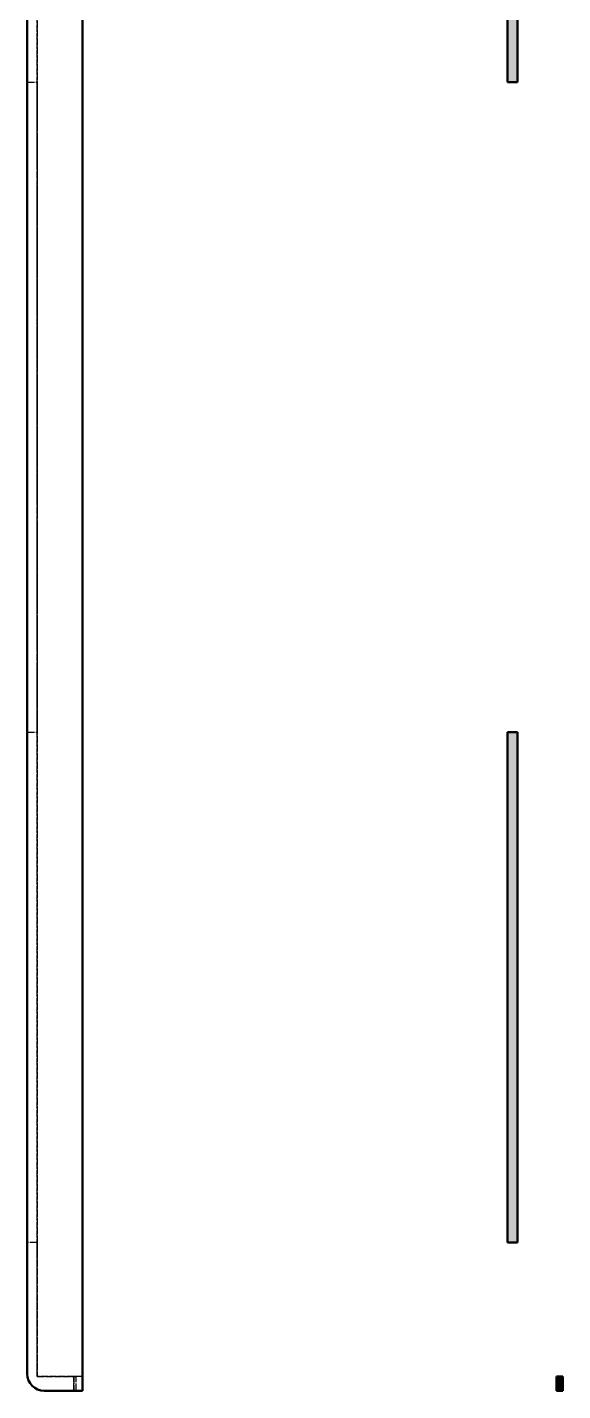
# Model space of a CAD drawing. Header units: millimetres. Extents: x 0 to 420, y 0 to 297.
# Drawn here: x 136.6 to 174.5, y 103.4 to 199.9 of the extents above; entities that cross this region are included whole.
import ezdxf

# ---------------------------------------------------------------- set-up
doc = ezdxf.new("R2010")
doc.units = ezdxf.units.MM
doc.header["$LTSCALE"] = 0.4
doc.linetypes.add('DASHED', pattern=[1.524, 1.27, -0.254])
for name, color, linetype, lineweight in [('HATCH', 8, 'CONTINUOUS', 13), ('HIDDEN', 8, 'DASHED', 25), ('OUTLINE', 7, 'CONTINUOUS', 50), ('SECTION', 7, 'CONTINUOUS', 50)]:
    doc.layers.add(name, color=color, linetype=linetype, lineweight=lineweight)

msp = doc.modelspace()

# ---------------------------------------------------------------- hatches: boundary and pattern name
at = {"layer": 'HATCH'}
h = msp.add_hatch(color=8, dxfattribs=at)
h.dxf.hatch_style = 1
h.paths.add_polyline_path([(174.5, 207.9), (174.333, 207.9), (174.165, 207.9), (173.998, 207.9), (173.831, 207.9), (173.664, 207.9), (173.496, 207.9), (173.329, 207.9), (173.162, 207.9), (172.995, 207.9), (172.827, 207.9), (172.66, 207.9), (172.493, 207.9), (172.325, 207.9), (172.158, 207.9), (171.991, 207.9), (171.824, 207.9), (171.656, 207.9), (171.489, 207.9), (171.322, 207.9), (171.3, 207.755), (171.3, 207.587), (171.3, 207.42), (171.3, 207.253), (171.3, 207.086), (171.3, 206.918), (171.3, 206.751), (171.3, 206.584), (171.3, 206.416), (171.3, 206.249), (171.3, 206.082), (171.3, 205.915), (171.3, 205.747), (171.3, 205.58), (171.3, 205.413), (171.3, 205.246), (171.3, 205.078), (171.3, 204.911), (171.3, 204.744), (171.3, 204.576), (171.3, 204.409), (171.3, 204.242), (171.3, 204.075), (171.3, 203.907), (171.3, 203.74), (171.3, 203.573), (171.3, 203.406), (171.3, 203.238), (171.3, 203.071), (171.3, 202.904), (171.3, 202.737), (171.3, 202.569), (171.3, 202.402), (171.3, 202.235), (171.3, 202.067), (171.3, 201.9), (171.3, 201.733), (171.3, 201.566), (171.3, 201.398), (171.3, 201.231), (171.3, 201.064), (171.3, 200.897), (171.3, 200.729), (171.3, 200.562), (171.3, 200.395), (171.3, 200.227), (171.3, 200.06), (171.3, 199.893), (171.3, 199.726), (171.3, 199.558), (171.3, 199.391), (171.3, 199.224), (171.3, 199.057), (171.3, 198.889), (171.3, 198.722), (171.3, 198.555), (171.3, 198.388), (171.3, 198.22), (171.3, 198.053), (171.3, 197.886), (171.3, 197.718), (171.3, 197.551), (171.3, 197.384), (171.3, 197.217), (171.3, 197.049), (171.3, 196.882), (171.3, 196.715), (171.3, 196.548), (171.3, 196.38), (171.3, 196.213), (171.3, 196.046), (171.178, 196), (171.011, 196), (170.844, 196), (170.677, 196), (170.6, 196.091), (170.6, 196.258), (170.6, 196.425), (170.6, 196.592), (170.6, 196.76), (170.6, 196.927), (170.6, 197.094), (170.6, 197.262), (170.6, 197.429), (170.6, 197.596), (170.6, 197.763), (170.6, 197.931), (170.6, 198.098), (170.6, 198.265), (170.6, 198.432), (170.6, 198.6), (170.6, 198.767), (170.6, 198.934), (170.6, 199.101), (170.6, 199.269), (170.6, 199.436), (170.6, 199.603), (170.6, 199.771), (170.6, 199.938), (170.6, 200.105), (170.6, 200.272), (170.6, 200.44), (170.6, 200.607), (170.6, 200.774), (170.6, 200.941), (170.6, 201.109), (170.6, 201.276), (170.6, 201.443), (170.6, 201.611), (170.6, 201.778), (170.6, 201.945), (170.6, 202.112), (170.6, 202.28), (170.6, 202.447), (170.6, 202.614), (170.6, 202.781), (170.6, 202.949), (170.6, 203.116), (170.6, 203.283), (170.6, 203.45), (170.6, 203.618), (170.6, 203.785), (170.6, 203.952), (170.6, 204.12), (170.6, 204.287), (170.6, 204.454), (170.6, 204.621), (170.6, 204.789), (170.6, 204.956), (170.6, 205.123), (170.6, 205.29), (170.6, 205.458), (170.6, 205.625), (170.6, 205.792), (170.6, 205.96), (170.6, 206.127), (170.6, 206.294), (170.6, 206.461), (170.6, 206.629), (170.6, 206.796), (170.6, 206.963), (170.6, 207.13), (170.6, 207.298), (170.6, 207.465), (170.6, 207.632), (170.6, 207.8), (170.6, 207.967), (170.6, 208.134), (170.6, 208.301), (170.6, 208.469), (170.6, 208.636), (170.6, 208.803), (170.6, 208.97), (170.6, 209.138), (170.6, 209.305), (170.6, 209.472), (170.6, 209.639), (170.6, 209.807), (170.6, 209.974), (170.6, 210.141), (170.6, 210.309), (170.6, 210.476), (170.6, 210.643), (170.6, 210.81), (170.6, 210.978), (170.6, 211.145), (170.6, 211.312), (170.6, 211.479), (170.6, 211.647), (170.6, 211.814), (170.6, 211.981), (170.6, 212.149), (170.6, 212.316), (170.6, 212.483), (170.6, 212.65), (170.6, 212.818), (170.6, 212.985), (170.6, 213.152), (170.6, 213.319), (170.6, 213.487), (170.6, 213.654), (170.6, 213.821), (170.6, 213.988), (170.6, 214.156), (170.6, 214.323), (170.6, 214.49), (170.6, 214.658), (170.6, 214.825), (170.6, 214.992), (170.6, 215.159), (170.6, 215.327), (170.6, 215.494), (170.6, 215.661), (170.6, 215.828), (170.6, 215.996), (170.6, 216.163), (170.6, 216.33), (170.6, 216.498), (170.6, 216.665), (170.6, 216.832), (170.6, 216.999), (170.6, 217.167), (170.6, 217.334), (170.6, 217.501), (170.6, 217.668), (170.6, 217.836), (170.6, 218.003), (170.6, 218.17), (170.6, 218.337), (170.6, 218.505), (170.6, 218.672), (170.6, 218.839), (170.6, 219.007), (170.6, 219.174), (170.6, 219.341), (170.6, 219.508), (170.6, 219.676), (170.6, 219.843), (170.6, 220.01), (170.6, 220.177), (170.6, 220.345), (170.6, 220.512), (170.6, 220.679), (170.6, 220.847), (170.6, 221.014), (170.6, 221.181), (170.6, 221.348), (170.6, 221.516), (170.6, 221.683), (170.6, 221.85), (170.6, 222.017), (170.6, 222.185), (170.6, 222.352), (170.6, 222.519), (170.6, 222.687), (170.6, 222.854), (170.6, 223.021), (170.6, 223.188), (170.6, 223.356), (170.6, 223.523), (170.6, 223.69), (170.6, 223.857), (170.66, 223.965), (170.827, 223.965), (170.994, 223.965), (171.162, 223.965), (171.329, 223.965), (171.496, 223.965), (171.663, 223.965), (171.7, 223.834), (171.7, 223.667), (171.7, 223.5), (171.7, 223.332), (171.7, 223.165), (171.7, 222.998), (171.7, 222.831), (171.7, 222.663), (171.7, 222.496), (171.7, 222.329), (171.7, 222.162), (171.7, 221.994), (171.7, 221.827), (171.7, 221.66), (171.7, 221.492), (171.7, 221.325), (171.7, 221.158), (171.7, 220.991), (171.7, 220.823), (171.7, 220.656), (171.7, 220.489), (171.7, 220.322), (171.7, 220.154), (171.7, 219.987), (171.7, 219.82), (171.7, 219.652), (171.7, 219.485), (171.7, 219.318), (171.7, 219.151), (171.7, 218.983), (171.7, 218.816), (171.7, 218.649), (171.7, 218.482), (171.7, 218.314), (171.7, 218.147), (171.7, 217.98), (171.7, 217.812), (171.7, 217.645), (171.7, 217.478), (171.7, 217.311), (171.7, 217.143), (171.7, 216.976), (171.7, 216.809), (171.7, 216.642), (171.7, 216.474), (171.7, 216.307), (171.7, 216.14), (171.7, 215.973), (171.7, 215.805), (171.7, 215.638), (171.7, 215.471), (171.7, 215.303), (171.7, 215.136), (171.7, 214.969), (171.7, 214.802), (171.7, 214.634), (171.7, 214.467), (171.7, 214.3), (171.7, 214.133), (171.7, 213.965), (171.7, 213.798), (171.7, 213.631), (171.7, 213.463), (171.7, 213.296), (171.7, 213.129), (171.7, 212.962), (171.7, 212.794), (171.7, 212.627), (171.7, 212.46), (171.7, 212.293), (171.7, 212.125), (171.7, 211.958), (171.7, 211.791), (171.7, 211.624), (171.7, 211.456), (171.7, 211.289), (171.7, 211.122), (171.7, 210.954), (171.7, 210.787), (171.7, 210.62), (171.7, 210.453), (171.7, 210.285), (171.7, 210.118), (171.7, 209.951), (171.7, 209.784), (171.7, 209.616), (171.7, 209.449), (171.7, 209.282), (171.7, 209.114), (171.7, 208.947), (171.82, 208.9), (171.987, 208.9), (172.155, 208.9), (172.322, 208.9), (172.489, 208.9), (172.656, 208.9), (172.824, 208.9), (172.991, 208.9), (173.158, 208.9), (173.325, 208.9), (173.493, 208.9), (173.66, 208.9), (173.827, 208.9), (173.995, 208.9), (174.162, 208.9), (174.329, 208.9), (174.496, 208.9), (174.5, 208.736), (174.5, 208.569), (174.5, 208.402), (174.5, 208.235), (174.5, 208.067), (174.5, 207.9)])
h = msp.add_hatch(color=8, dxfattribs=at)
h.dxf.hatch_style = 1
h.paths.add_polyline_path([(170.6, 113.9), (170.6, 114.067), (170.6, 114.235), (170.6, 114.402), (170.6, 114.569), (170.6, 114.736), (170.6, 114.904), (170.6, 115.071), (170.6, 115.238), (170.6, 115.405), (170.6, 115.573), (170.6, 115.74), (170.6, 115.907), (170.6, 116.075), (170.6, 116.242), (170.6, 116.409), (170.6, 116.576), (170.6, 116.744), (170.6, 116.911), (170.6, 117.078), (170.6, 117.245), (170.6, 117.413), (170.6, 117.58), (170.6, 117.747), (170.6, 117.915), (170.6, 118.082), (170.6, 118.249), (170.6, 118.416), (170.6, 118.584), (170.6, 118.751), (170.6, 118.918), (170.6, 119.085), (170.6, 119.253), (170.6, 119.42), (170.6, 119.587), (170.6, 119.755), (170.6, 119.922), (170.6, 120.089), (170.6, 120.256), (170.6, 120.424), (170.6, 120.591), (170.6, 120.758), (170.6, 120.925), (170.6, 121.093), (170.6, 121.26), (170.6, 121.427), (170.6, 121.595), (170.6, 121.762), (170.6, 121.929), (170.6, 122.096), (170.6, 122.264), (170.6, 122.431), (170.6, 122.598), (170.6, 122.765), (170.6, 122.933), (170.6, 123.1), (170.6, 123.267), (170.6, 123.435), (170.6, 123.602), (170.6, 123.769), (170.6, 123.936), (170.6, 124.104), (170.6, 124.271), (170.6, 124.438), (170.6, 124.605), (170.6, 124.773), (170.6, 124.94), (170.6, 125.107), (170.6, 125.275), (170.6, 125.442), (170.6, 125.609), (170.6, 125.776), (170.6, 125.944), (170.6, 126.111), (170.6, 126.278), (170.6, 126.445), (170.6, 126.613), (170.6, 126.78), (170.6, 126.947), (170.6, 127.115), (170.6, 127.282), (170.6, 127.449), (170.6, 127.616), (170.6, 127.784), (170.6, 127.951), (170.6, 128.118), (170.6, 128.285), (170.6, 128.453), (170.6, 128.62), (170.6, 128.787), (170.6, 128.955), (170.6, 129.122), (170.6, 129.289), (170.6, 129.456), (170.6, 129.624), (170.6, 129.791), (170.6, 129.958), (170.6, 130.125), (170.6, 130.293), (170.6, 130.46), (170.6, 130.627), (170.6, 130.795), (170.6, 130.962), (170.6, 131.129), (170.6, 131.296), (170.6, 131.464), (170.6, 131.631), (170.6, 131.798), (170.6, 131.965), (170.6, 132.133), (170.6, 132.3), (170.6, 132.467), (170.6, 132.635), (170.6, 132.802), (170.6, 132.969), (170.6, 133.136), (170.6, 133.304), (170.6, 133.471), (170.6, 133.638), (170.6, 133.805), (170.6, 133.973), (170.6, 134.14), (170.6, 134.307), (170.6, 134.475), (170.6, 134.642), (170.6, 134.809), (170.6, 134.976), (170.6, 135.144), (170.6, 135.311), (170.6, 135.478), (170.6, 135.645), (170.6, 135.813), (170.6, 135.98), (170.6, 136.147), (170.6, 136.315), (170.6, 136.482), (170.6, 136.649), (170.6, 136.816), (170.6, 136.984), (170.6, 137.151), (170.6, 137.318), (170.6, 137.485), (170.6, 137.653), (170.6, 137.82), (170.6, 137.987), (170.6, 138.155), (170.6, 138.322), (170.6, 138.489), (170.6, 138.656), (170.6, 138.824), (170.6, 138.991), (170.6, 139.158), (170.6, 139.325), (170.6, 139.493), (170.6, 139.66), (170.6, 139.827), (170.6, 139.995), (170.6, 140.162), (170.6, 140.329), (170.6, 140.496), (170.6, 140.664), (170.6, 140.831), (170.6, 140.998), (170.6, 141.165), (170.6, 141.333), (170.6, 141.5), (170.6, 141.667), (170.6, 141.835), (170.6, 142.002), (170.6, 142.169), (170.6, 142.336), (170.6, 142.504), (170.6, 142.671), (170.6, 142.838), (170.6, 143.005), (170.6, 143.173), (170.6, 143.34), (170.6, 143.507), (170.6, 143.675), (170.6, 143.842), (170.6, 144.009), (170.6, 144.176), (170.6, 144.344), (170.6, 144.511), (170.6, 144.678), (170.6, 144.845), (170.6, 145.013), (170.6, 145.18), (170.6, 145.347), (170.6, 145.515), (170.6, 145.682), (170.6, 145.849), (170.6, 146.016), (170.6, 146.184), (170.6, 146.351), (170.6, 146.518), (170.6, 146.685), (170.6, 146.853), (170.6, 147.02), (170.6, 147.187), (170.6, 147.355), (170.6, 147.522), (170.6, 147.689), (170.6, 147.856), (170.6, 148.024), (170.6, 148.191), (170.6, 148.358), (170.6, 148.525), (170.6, 148.693), (170.6, 148.86), (170.6, 149.027), (170.6, 149.195), (170.6, 149.362), (170.6, 149.529), (170.6, 149.696), (170.6, 149.864), (170.631, 150), (170.798, 150), (170.965, 150), (171.133, 150), (171.3, 150), (171.3, 149.833), (171.3, 149.665), (171.3, 149.498), (171.3, 149.331), (171.3, 149.164), (171.3, 148.996), (171.3, 148.829), (171.3, 148.662), (171.3, 148.495), (171.3, 148.327), (171.3, 148.16), (171.3, 147.993), (171.3, 147.825), (171.3, 147.658), (171.3, 147.491), (171.3, 147.324), (171.3, 147.156), (171.3, 146.989), (171.3, 146.822), (171.3, 146.655), (171.3, 146.487), (171.3, 146.32), (171.3, 146.153), (171.3, 145.985), (171.3, 145.818), (171.3, 145.651), (171.3, 145.484), (171.3, 145.316), (171.3, 145.149), (171.3, 144.982), (171.3, 144.815), (171.3, 144.647), (171.3, 144.48), (171.3, 144.313), (171.3, 144.145), (171.3, 143.978), (171.3, 143.811), (171.3, 143.644), (171.3, 143.476), (171.3, 143.309), (171.3, 143.142), (171.3, 142.975), (171.3, 142.807), (171.3, 142.64), (171.3, 142.473), (171.3, 142.305), (171.3, 142.138), (171.3, 141.971), (171.3, 141.804), (171.3, 141.636), (171.3, 141.469), (171.3, 141.302), (171.3, 141.135), (171.3, 140.967), (171.3, 140.8), (171.3, 140.633), (171.3, 140.465), (171.3, 140.298), (171.3, 140.131), (171.3, 139.964), (171.3, 139.796), (171.3, 139.629), (171.3, 139.462), (171.3, 139.295), (171.3, 139.127), (171.3, 138.96), (171.3, 138.793), (171.3, 138.625), (171.3, 138.458), (171.3, 138.291), (171.3, 138.124), (171.3, 137.956), (171.3, 137.789), (171.3, 137.622), (171.3, 137.455), (171.3, 137.287), (171.3, 137.12), (171.3, 136.953), (171.3, 136.785), (171.3, 136.618), (171.3, 136.451), (171.3, 136.284), (171.3, 136.116), (171.3, 135.949), (171.3, 135.782), (171.3, 135.615), (171.3, 135.447), (171.3, 135.28), (171.3, 135.113), (171.3, 134.945), (171.3, 134.778), (171.3, 134.611), (171.3, 134.444), (171.3, 134.276), (171.3, 134.109), (171.3, 133.942), (171.3, 133.775), (171.3, 133.607), (171.3, 133.44), (171.3, 133.273), (171.3, 133.105), (171.3, 132.938), (171.3, 132.771), (171.3, 132.604), (171.3, 132.436), (171.3, 132.269), (171.3, 132.102), (171.3, 131.935), (171.3, 131.767), (171.3, 131.6), (171.3, 131.433), (171.3, 131.265), (171.3, 131.098), (171.3, 130.931), (171.3, 130.764), (171.3, 130.596), (171.3, 130.429), (171.3, 130.262), (171.3, 130.095), (171.3, 129.927), (171.3, 129.76), (171.3, 129.593), (171.3, 129.425), (171.3, 129.258), (171.3, 129.091), (171.3, 128.924), (171.3, 128.756), (171.3, 128.589), (171.3, 128.422), (171.3, 128.255), (171.3, 128.087), (171.3, 127.92), (171.3, 127.753), (171.3, 127.585), (171.3, 127.418), (171.3, 127.251), (171.3, 127.084), (171.3, 126.916), (171.3, 126.749), (171.3, 126.582), (171.3, 126.415), (171.3, 126.247), (171.3, 126.08), (171.3, 125.913), (171.3, 125.745), (171.3, 125.578), (171.3, 125.411), (171.3, 125.244), (171.3, 125.076), (171.3, 124.909), (171.3, 124.742), (171.3, 124.575), (171.3, 124.407), (171.3, 124.24), (171.3, 124.073), (171.3, 123.905), (171.3, 123.738), (171.3, 123.571), (171.3, 123.404), (171.3, 123.236), (171.3, 123.069), (171.3, 122.902), (171.3, 122.735), (171.3, 122.567), (171.3, 122.4), (171.3, 122.233), (171.3, 122.065), (171.3, 121.898), (171.3, 121.731), (171.3, 121.564), (171.3, 121.396), (171.3, 121.229), (171.3, 121.062), (171.3, 120.895), (171.3, 120.727), (171.3, 120.56), (171.3, 120.393), (171.3, 120.225), (171.3, 120.058), (171.3, 119.891), (171.3, 119.724), (171.3, 119.556), (171.3, 119.389), (171.3, 119.222), (171.3, 119.055), (171.3, 118.887), (171.3, 118.72), (171.3, 118.553), (171.3, 118.385), (171.3, 118.218), (171.3, 118.051), (171.3, 117.884), (171.3, 117.716), (171.3, 117.549), (171.3, 117.382), (171.3, 117.215), (171.3, 117.047), (171.3, 116.88), (171.3, 116.713), (171.3, 116.545), (171.3, 116.378), (171.3, 116.211), (171.3, 116.044), (171.3, 115.876), (171.3, 115.709), (171.3, 115.542), (171.3, 115.375), (171.3, 115.207), (171.3, 115.04), (171.3, 114.873), (171.3, 114.705), (171.3, 114.538), (171.3, 114.371), (171.3, 114.204), (171.3, 114.036), (171.269, 113.9), (171.102, 113.9), (170.935, 113.9), (170.767, 113.9), (170.6, 113.9)])
h = msp.add_hatch(color=8, dxfattribs=at)
h.dxf.hatch_style = 1
h.paths.add_polyline_path([(174.05, 103.4), (174.05, 103.462), (174.05, 103.523), (174.05, 103.585), (174.05, 103.647), (174.05, 103.709), (174.05, 103.77), (174.05, 103.832), (174.05, 103.894), (174.05, 103.955), (174.05, 104.017), (174.05, 104.079), (174.05, 104.14), (174.05, 104.202), (174.05, 104.264), (174.05, 104.326), (174.05, 104.387), (174.099, 104.4), (174.161, 104.4), (174.222, 104.4), (174.284, 104.4), (174.346, 104.4), (174.407, 104.4), (174.469, 104.4), (174.5, 104.369), (174.5, 104.307), (174.5, 104.246), (174.5, 104.184), (174.5, 104.122), (174.5, 104.061), (174.5, 103.999), (174.5, 103.937), (174.5, 103.876), (174.5, 103.814), (174.5, 103.752), (174.5, 103.69), (174.5, 103.629), (174.5, 103.567), (174.5, 103.505), (174.5, 103.444), (174.482, 103.4), (174.42, 103.4), (174.359, 103.4), (174.297, 103.4), (174.235, 103.4), (174.173, 103.4), (174.112, 103.4), (174.05, 103.4)])

# ---------------------------------------------------------------- linework, layer by layer
at = {"layer": 'HIDDEN'}
for p, q in [((136.6, 243), (136.6, 113)), ((140.5, 243), (140.5, 113)), ((137.3, 214.362), (137.3, 113)), ((137.3, 113), (137.3, 214.362)), ((140.5, 214.362), (140.5, 113)), ((140.5, 113), (140.5, 214.362)), ((136.6, 196), (137.3, 196)), ((136.6, 150), (137.3, 150)), ((137.3, 113.9), (136.6, 113.9)), ((136.6, 113.9), (136.6, 104.6)), ((136.6, 104.6), (136.6, 113.9)), ((137.3, 113.9), (136.6, 113.9)), ((137.3, 113.9), (137.3, 104.4)), ((137.3, 104.4), (137.3, 113.9)), ((139.9, 104.4), (137.3, 104.4)), ((137.3, 104.4), (139.9, 104.4)), ((140.5, 104.4), (137.3, 104.4)), ((140.5, 104.4), (137.3, 104.4)), ((139.9, 103.4), (139.9, 104.4)), ((139.9, 103.4), (139.9, 104.4)), ((139.9, 104.4), (140.05, 104.4)), ((140.05, 104.4), (139.9, 104.4)), ((139.9, 104.4), (139.9, 103.4)), ((139.9, 104.4), (139.9, 103.4)), ((140.05, 103.4), (140.05, 104.4)), ((140.05, 103.4), (140.05, 104.4)), ((140.05, 103.4), (137.8, 103.4)), ((139.9, 103.4), (137.8, 103.4)), ((139.9, 103.4), (140.05, 103.4))]:
    msp.add_line(p, q, dxfattribs=at)
for points in [[(136.6, 150), (136.6, 151.484), (136.6, 152.968), (136.6, 154.452), (136.6, 155.935), (136.6, 157.419), (136.6, 158.903), (136.6, 160.387), (136.6, 161.871), (136.6, 163.355), (136.6, 164.839), (136.6, 166.323), (136.6, 167.806), (136.6, 169.29), (136.6, 170.774), (136.6, 172.258), (136.6, 173.742), (136.6, 175.226), (136.6, 176.71), (136.6, 178.194), (136.6, 179.677), (136.6, 181.161), (136.6, 182.645), (136.6, 184.129), (136.6, 185.613), (136.6, 187.097), (136.6, 188.581), (136.6, 190.065), (136.6, 191.548), (136.6, 193.032), (136.6, 194.516), (136.6, 196)], [(136.6, 196), (136.6, 195.258), (136.6, 194.516), (136.6, 193.774), (136.6, 193.032), (136.6, 192.29), (136.6, 191.548), (136.6, 190.806), (136.6, 190.065), (136.6, 189.323), (136.6, 188.581), (136.6, 187.839), (136.6, 187.097), (136.6, 186.355), (136.6, 185.613), (136.6, 184.871), (136.6, 184.129), (136.6, 183.387), (136.6, 182.645), (136.6, 181.903), (136.6, 181.161), (136.6, 180.419), (136.6, 179.677), (136.6, 178.935), (136.6, 178.194), (136.6, 177.452), (136.6, 176.71), (136.6, 175.968), (136.6, 175.226), (136.6, 174.484), (136.6, 173.742), (136.6, 173)], [(137.3, 150), (137.3, 151.484), (137.3, 152.968), (137.3, 154.452), (137.3, 155.935), (137.3, 157.419), (137.3, 158.903), (137.3, 160.387), (137.3, 161.871), (137.3, 163.355), (137.3, 164.839), (137.3, 166.323), (137.3, 167.806), (137.3, 169.29), (137.3, 170.774), (137.3, 172.258), (137.3, 173.742), (137.3, 175.226), (137.3, 176.71), (137.3, 178.194), (137.3, 179.677), (137.3, 181.161), (137.3, 182.645), (137.3, 184.129), (137.3, 185.613), (137.3, 187.097), (137.3, 188.581), (137.3, 190.065), (137.3, 191.548), (137.3, 193.032), (137.3, 194.516), (137.3, 196)], [(137.3, 196), (137.3, 195.258), (137.3, 194.516), (137.3, 193.774), (137.3, 193.032), (137.3, 192.29), (137.3, 191.548), (137.3, 190.806), (137.3, 190.065), (137.3, 189.323), (137.3, 188.581), (137.3, 187.839), (137.3, 187.097), (137.3, 186.355), (137.3, 185.613), (137.3, 184.871), (137.3, 184.129), (137.3, 183.387), (137.3, 182.645), (137.3, 181.903), (137.3, 181.161), (137.3, 180.419), (137.3, 179.677), (137.3, 178.935), (137.3, 178.194), (137.3, 177.452), (137.3, 176.71), (137.3, 175.968), (137.3, 175.226), (137.3, 174.484), (137.3, 173.742), (137.3, 173)], [(136.6, 173), (136.6, 172.258), (136.6, 171.516), (136.6, 170.774), (136.6, 170.032), (136.6, 169.29), (136.6, 168.548), (136.6, 167.806), (136.6, 167.065), (136.6, 166.323), (136.6, 165.581), (136.6, 164.839), (136.6, 164.097), (136.6, 163.355), (136.6, 162.613), (136.6, 161.871), (136.6, 161.129), (136.6, 160.387), (136.6, 159.645), (136.6, 158.903), (136.6, 158.161), (136.6, 157.419), (136.6, 156.677), (136.6, 155.935), (136.6, 155.194), (136.6, 154.452), (136.6, 153.71), (136.6, 152.968), (136.6, 152.226), (136.6, 151.484), (136.6, 150.742), (136.6, 150)], [(137.3, 173), (137.3, 172.258), (137.3, 171.516), (137.3, 170.774), (137.3, 170.032), (137.3, 169.29), (137.3, 168.548), (137.3, 167.806), (137.3, 167.065), (137.3, 166.323), (137.3, 165.581), (137.3, 164.839), (137.3, 164.097), (137.3, 163.355), (137.3, 162.613), (137.3, 161.871), (137.3, 161.129), (137.3, 160.387), (137.3, 159.645), (137.3, 158.903), (137.3, 158.161), (137.3, 157.419), (137.3, 156.677), (137.3, 155.935), (137.3, 155.194), (137.3, 154.452), (137.3, 153.71), (137.3, 152.968), (137.3, 152.226), (137.3, 151.484), (137.3, 150.742), (137.3, 150)], [(136.6, 113), (136.6, 112.729), (136.6, 112.458), (136.6, 112.187), (136.6, 111.916), (136.6, 111.645), (136.6, 111.374), (136.6, 111.103), (136.6, 110.832), (136.6, 110.561), (136.6, 110.29), (136.6, 110.019), (136.6, 109.748), (136.6, 109.477), (136.6, 109.206), (136.6, 108.935), (136.6, 108.665), (136.6, 108.394), (136.6, 108.123), (136.6, 107.852), (136.6, 107.581), (136.6, 107.31), (136.6, 107.039), (136.6, 106.768), (136.6, 106.497), (136.6, 106.226), (136.6, 105.955), (136.6, 105.684), (136.6, 105.413), (136.6, 105.142), (136.6, 104.871), (136.6, 104.6)], [(137.3, 104.4), (137.3, 104.677), (137.3, 104.955), (137.3, 105.232), (137.3, 105.51), (137.3, 105.787), (137.3, 106.065), (137.3, 106.342), (137.3, 106.619), (137.3, 106.897), (137.3, 107.174), (137.3, 107.452), (137.3, 107.729), (137.3, 108.006), (137.3, 108.284), (137.3, 108.561), (137.3, 108.839), (137.3, 109.116), (137.3, 109.394), (137.3, 109.671), (137.3, 109.948), (137.3, 110.226), (137.3, 110.503), (137.3, 110.781), (137.3, 111.058), (137.3, 111.335), (137.3, 111.613), (137.3, 111.89), (137.3, 112.168), (137.3, 112.445), (137.3, 112.723), (137.3, 113)], [(137.3, 104.4), (137.3, 104.677), (137.3, 104.955), (137.3, 105.232), (137.3, 105.51), (137.3, 105.787), (137.3, 106.065), (137.3, 106.342), (137.3, 106.619), (137.3, 106.897), (137.3, 107.174), (137.3, 107.452), (137.3, 107.729), (137.3, 108.006), (137.3, 108.284), (137.3, 108.561), (137.3, 108.839), (137.3, 109.116), (137.3, 109.394), (137.3, 109.671), (137.3, 109.948), (137.3, 110.226), (137.3, 110.503), (137.3, 110.781), (137.3, 111.058), (137.3, 111.335), (137.3, 111.613), (137.3, 111.89), (137.3, 112.168), (137.3, 112.445), (137.3, 112.723), (137.3, 113)], [(140.5, 103.4), (140.5, 103.71), (140.5, 104.019), (140.5, 104.329), (140.5, 104.639), (140.5, 104.948), (140.5, 105.258), (140.5, 105.568), (140.5, 105.877), (140.5, 106.187), (140.5, 106.497), (140.5, 106.806), (140.5, 107.116), (140.5, 107.426), (140.5, 107.735), (140.5, 108.045), (140.5, 108.355), (140.5, 108.665), (140.5, 108.974), (140.5, 109.284), (140.5, 109.594), (140.5, 109.903), (140.5, 110.213), (140.5, 110.523), (140.5, 110.832), (140.5, 111.142), (140.5, 111.452), (140.5, 111.761), (140.5, 112.071), (140.5, 112.381), (140.5, 112.69), (140.5, 113)], [(140.5, 104.4), (140.5, 104.677), (140.5, 104.955), (140.5, 105.232), (140.5, 105.51), (140.5, 105.787), (140.5, 106.065), (140.5, 106.342), (140.5, 106.619), (140.5, 106.897), (140.5, 107.174), (140.5, 107.452), (140.5, 107.729), (140.5, 108.006), (140.5, 108.284), (140.5, 108.561), (140.5, 108.839), (140.5, 109.116), (140.5, 109.394), (140.5, 109.671), (140.5, 109.948), (140.5, 110.226), (140.5, 110.503), (140.5, 110.781), (140.5, 111.058), (140.5, 111.335), (140.5, 111.613), (140.5, 111.89), (140.5, 112.168), (140.5, 112.445), (140.5, 112.723), (140.5, 113)], [(140.5, 104.4), (140.5, 104.677), (140.5, 104.955), (140.5, 105.232), (140.5, 105.51), (140.5, 105.787), (140.5, 106.065), (140.5, 106.342), (140.5, 106.619), (140.5, 106.897), (140.5, 107.174), (140.5, 107.452), (140.5, 107.729), (140.5, 108.006), (140.5, 108.284), (140.5, 108.561), (140.5, 108.839), (140.5, 109.116), (140.5, 109.394), (140.5, 109.671), (140.5, 109.948), (140.5, 110.226), (140.5, 110.503), (140.5, 110.781), (140.5, 111.058), (140.5, 111.335), (140.5, 111.613), (140.5, 111.89), (140.5, 112.168), (140.5, 112.445), (140.5, 112.723), (140.5, 113)]]:
    msp.add_lwpolyline(points, dxfattribs=at)
msp.add_arc((137.8, 104.6), 1.2, 180, -90, dxfattribs=at)
msp.add_arc((137.8, 104.6), 1.2, 180, -90, dxfattribs=at)
msp.add_arc((137.8, 104.6), 1.2, 180, -90, dxfattribs=at)
at = {"layer": 'OUTLINE'}
for p, q in [((136.6, 113), (136.6, 243)), ((140.5, 113), (140.5, 243)), ((140.5, 103.4), (137.8, 103.4)), ((137.8, 103.4), (139.9, 103.4)), ((140.05, 103.4), (139.9, 103.4)), ((140.5, 103.4), (140.05, 103.4))]:
    msp.add_line(p, q, dxfattribs=at)
for points in [[(136.6, 104.6), (136.6, 104.871), (136.6, 105.142), (136.6, 105.413), (136.6, 105.684), (136.6, 105.955), (136.6, 106.226), (136.6, 106.497), (136.6, 106.768), (136.6, 107.039), (136.6, 107.31), (136.6, 107.581), (136.6, 107.852), (136.6, 108.123), (136.6, 108.394), (136.6, 108.665), (136.6, 108.935), (136.6, 109.206), (136.6, 109.477), (136.6, 109.748), (136.6, 110.019), (136.6, 110.29), (136.6, 110.561), (136.6, 110.832), (136.6, 111.103), (136.6, 111.374), (136.6, 111.645), (136.6, 111.916), (136.6, 112.187), (136.6, 112.458), (136.6, 112.729), (136.6, 113)], [(140.5, 103.4), (140.5, 103.71), (140.5, 104.019), (140.5, 104.329), (140.5, 104.639), (140.5, 104.948), (140.5, 105.258), (140.5, 105.568), (140.5, 105.877), (140.5, 106.187), (140.5, 106.497), (140.5, 106.806), (140.5, 107.116), (140.5, 107.426), (140.5, 107.735), (140.5, 108.045), (140.5, 108.355), (140.5, 108.665), (140.5, 108.974), (140.5, 109.284), (140.5, 109.594), (140.5, 109.903), (140.5, 110.213), (140.5, 110.523), (140.5, 110.832), (140.5, 111.142), (140.5, 111.452), (140.5, 111.761), (140.5, 112.071), (140.5, 112.381), (140.5, 112.69), (140.5, 113)]]:
    msp.add_lwpolyline(points, dxfattribs=at)
msp.add_arc((137.8, 104.6), 1.2, 180, -90, dxfattribs=at)
at = {"layer": 'SECTION'}
for p, q in [((170.6, 196), (170.6, 223.965)), ((171.3, 207.9), (171.3, 196)), ((171.3, 196), (170.6, 196)), ((170.6, 113.9), (170.6, 150)), ((170.6, 150), (171.3, 150)), ((171.3, 150), (171.3, 113.9)), ((171.3, 113.9), (170.6, 113.9)), ((174.05, 103.4), (174.05, 104.4)), ((174.05, 104.4), (174.5, 104.4)), ((174.5, 104.4), (174.5, 103.4)), ((174.5, 103.4), (174.05, 103.4))]:
    msp.add_line(p, q, dxfattribs=at)

doc.saveas('drawing.dxf')
